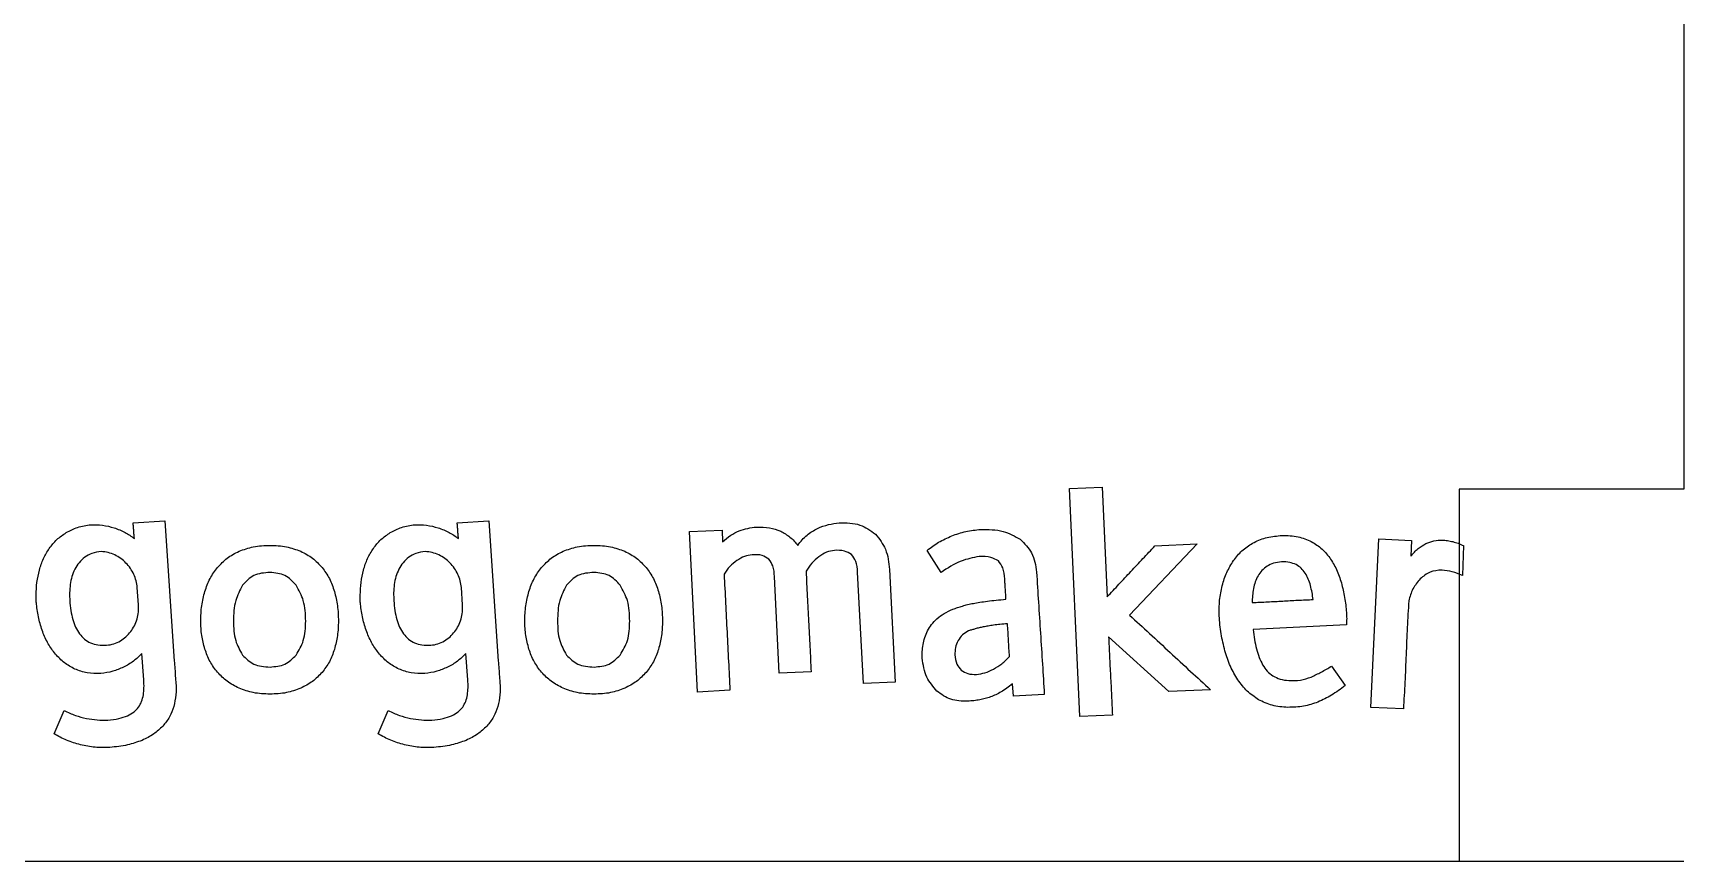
# Model space of a CAD drawing. Header units: millimetres. Extents: x 0 to 106, y 0 to 113.
# Drawn here: x 83.6 to 106, y 0 to 11.24 of the extents above; entities that cross this region are included whole.
import ezdxf

# ---------------------------------------------------------------- set-up
doc = ezdxf.new("R2010")
doc.units = ezdxf.units.MM
doc.layers.get('0').update_dxf_attribs({"linetype": 'CONTINUOUS'})

msp = doc.modelspace()

# ---------------------------------------------------------------- linework, layer by layer
for p, q in [((106, 19.95), (106, 5.05)), ((97.666, 5.058), (98.106, 5.074)), ((97.806, 1.962), (97.666, 5.058)), ((98.106, 5.074), (98.174, 3.586)), ((106, 5.05), (102.95, 5.05)), ((102.95, 5.05), (102.95, 0)), ((84.962, 4.59), (85.39, 4.618)), ((85.39, 4.618), (85.518, 2.714)), ((89.358, 4.59), (89.786, 4.618)), ((89.786, 4.618), (89.914, 2.714)), ((92.51, 4.474), (92.95, 4.494)), ((92.95, 4.494), (92.958, 4.334)), ((92.618, 2.294), (92.51, 4.474)), ((99.398, 4.306), (98.478, 3.338)), ((98.822, 4.278), (99.398, 4.306)), ((101.754, 2.086), (101.862, 4.374)), ((101.862, 4.374), (102.302, 4.354)), ((102.302, 4.354), (102.294, 4.138)), ((103.01, 4.282), (102.994, 3.878)), ((95.922, 3.918), (95.734, 4.218)), ((93.726, 2.55), (93.662, 3.862)), ((94.87, 2.41), (94.79, 3.922)), ((95.222, 3.958), (95.298, 2.43)), ((85.034, 3.478), (85.018, 3.714)), ((89.43, 3.478), (89.414, 3.714)), ((101.422, 3.206), (100.154, 3.142)), ((99.01, 2.302), (98.194, 3.046)), ((85.106, 2.458), (85.078, 2.818)), ((89.502, 2.458), (89.474, 2.818)), ((94.158, 2.57), (93.726, 2.55)), ((101.218, 2.646), (101.402, 2.382)), ((93.058, 2.318), (92.618, 2.294)), ((95.298, 2.43), (94.87, 2.41)), ((96.902, 2.238), (96.89, 2.406)), ((97.322, 2.262), (96.902, 2.238)), ((99.578, 2.326), (99.01, 2.302)), ((83.89, 1.726), (84.026, 2.042)), ((88.286, 1.726), (88.422, 2.042)), ((102.194, 2.066), (101.754, 2.086)), ((98.246, 1.982), (97.806, 1.962)), ((0, 0), (106, 0))]:
    msp.add_line(p, q)
for points, knots in [([(84.054, 4.46), (84.104, 4.486), (84.209, 4.54), (84.325, 4.557), (84.386, 4.566)], [0, 0, 0, 0, 0.01680457, 0.03507291, 0.03507291, 0.03507291, 0.03507291]), ([(84.386, 4.566), (84.439, 4.566), (84.547, 4.567), (84.651, 4.538), (84.704, 4.524)], [0, 0, 0, 0, 0.0159632, 0.03220596, 0.03220596, 0.03220596, 0.03220596]), ([(84.704, 4.524), (84.754, 4.506), (84.853, 4.47), (84.937, 4.408), (84.978, 4.378)], [0, 0, 0, 0, 0.01598077, 0.03119343, 0.03119343, 0.03119343, 0.03119343]), ([(84.97, 4.484), (84.969, 4.502), (84.966, 4.537), (84.963, 4.573), (84.962, 4.59)], [0, 0, 0, 0, 0.00536493, 0.01063015, 0.01063015, 0.01063015, 0.01063015]), ([(84.978, 4.378), (84.977, 4.395), (84.974, 4.431), (84.971, 4.466), (84.97, 4.484)], [0, 0, 0, 0, 0.00526522, 0.01063015, 0.01063015, 0.01063015, 0.01063015]), ([(88.45, 4.46), (88.5, 4.486), (88.605, 4.54), (88.721, 4.557), (88.782, 4.566)], [0, 0, 0, 0, 0.01680457, 0.03507291, 0.03507291, 0.03507291, 0.03507291]), ([(88.782, 4.566), (88.835, 4.566), (88.943, 4.567), (89.047, 4.538), (89.1, 4.524)], [0, 0, 0, 0, 0.01596297, 0.03220572, 0.03220572, 0.03220572, 0.03220572]), ([(89.1, 4.524), (89.15, 4.506), (89.249, 4.47), (89.333, 4.408), (89.374, 4.378)], [0, 0, 0, 0, 0.01598077, 0.03119343, 0.03119343, 0.03119343, 0.03119343]), ([(89.366, 4.484), (89.365, 4.502), (89.362, 4.537), (89.359, 4.573), (89.358, 4.59)], [0, 0, 0, 0, 0.00536494, 0.01063016, 0.01063016, 0.01063016, 0.01063016]), ([(89.374, 4.378), (89.373, 4.395), (89.37, 4.431), (89.367, 4.466), (89.366, 4.484)], [0, 0, 0, 0, 0.0052652, 0.01063014, 0.01063014, 0.01063014, 0.01063014]), ([(92.958, 4.334), (92.993, 4.366), (93.061, 4.426), (93.143, 4.464), (93.182, 4.482)], [0, 0, 0, 0, 0.0141495, 0.02698576, 0.02698576, 0.02698576, 0.02698576]), ([(93.182, 4.482), (93.221, 4.495), (93.297, 4.521), (93.378, 4.53), (93.418, 4.534)], [0, 0, 0, 0, 0.01221221, 0.02423321, 0.02423321, 0.02423321, 0.02423321]), ([(93.418, 4.534), (93.478, 4.534), (93.591, 4.535), (93.697, 4.496), (93.746, 4.478)], [0, 0, 0, 0, 0.01782816, 0.03351752, 0.03351752, 0.03351752, 0.03351752]), ([(93.978, 4.286), (94.017, 4.336), (94.091, 4.431), (94.196, 4.489), (94.246, 4.516)], [0, 0, 0, 0, 0.01873109, 0.03565412, 0.03565412, 0.03565412, 0.03565412]), ([(94.246, 4.516), (94.295, 4.536), (94.389, 4.573), (94.49, 4.584), (94.538, 4.59)], [0, 0, 0, 0, 0.01576511, 0.03024091, 0.03024091, 0.03024091, 0.03024091]), ([(94.538, 4.59), (94.636, 4.591), (94.818, 4.593), (94.964, 4.487), (95.032, 4.438)], [0, 0, 0, 0, 0.02848805, 0.0529188, 0.0529188, 0.0529188, 0.0529188]), ([(96.066, 4.414), (96.129, 4.437), (96.256, 4.482), (96.391, 4.495), (96.458, 4.502)], [0, 0, 0, 0, 0.02011575, 0.04031078, 0.04031078, 0.04031078, 0.04031078]), ([(96.458, 4.502), (96.563, 4.502), (96.754, 4.502), (96.921, 4.41), (96.996, 4.368)], [0, 0, 0, 0, 0.03077302, 0.05625524, 0.05625524, 0.05625524, 0.05625524]), ([(83.824, 4.244), (83.856, 4.286), (83.922, 4.37), (84.01, 4.43), (84.054, 4.46)], [0, 0, 0, 0, 0.0157058, 0.0317262, 0.0317262, 0.0317262, 0.0317262]), ([(86.398, 4.206), (86.462, 4.229), (86.597, 4.279), (86.742, 4.284), (86.818, 4.286)], [0, 0, 0, 0, 0.02021112, 0.04299901, 0.04299901, 0.04299901, 0.04299901]), ([(86.818, 4.286), (86.893, 4.283), (87.036, 4.279), (87.171, 4.229), (87.234, 4.206)], [0, 0, 0, 0, 0.02248913, 0.04260476, 0.04260476, 0.04260476, 0.04260476]), ([(88.22, 4.244), (88.252, 4.286), (88.318, 4.37), (88.406, 4.43), (88.45, 4.46)], [0, 0, 0, 0, 0.01570572, 0.03172622, 0.03172622, 0.03172622, 0.03172622]), ([(90.794, 4.206), (90.858, 4.229), (90.993, 4.279), (91.138, 4.284), (91.214, 4.286)], [0, 0, 0, 0, 0.02021112, 0.04299913, 0.04299913, 0.04299913, 0.04299913]), ([(91.214, 4.286), (91.289, 4.283), (91.433, 4.279), (91.567, 4.229), (91.63, 4.206)], [0, 0, 0, 0, 0.02248901, 0.04260476, 0.04260476, 0.04260476, 0.04260476]), ([(93.746, 4.478), (93.79, 4.454), (93.879, 4.404), (93.945, 4.326), (93.978, 4.286)], [0, 0, 0, 0, 0.0149251, 0.03034593, 0.03034593, 0.03034593, 0.03034593]), ([(95.032, 4.438), (95.084, 4.372), (95.194, 4.231), (95.212, 4.053), (95.222, 3.958)], [0, 0, 0, 0, 0.02460203, 0.05255845, 0.05255845, 0.05255845, 0.05255845]), ([(95.734, 4.218), (95.784, 4.256), (95.887, 4.335), (96.006, 4.387), (96.066, 4.414)], [0, 0, 0, 0, 0.01894894, 0.03867147, 0.03867147, 0.03867147, 0.03867147]), ([(96.996, 4.368), (97.054, 4.31), (97.177, 4.187), (97.204, 4.014), (97.218, 3.922)], [0, 0, 0, 0, 0.02393666, 0.05099451, 0.05099451, 0.05099451, 0.05099451]), ([(98.498, 3.932), (98.552, 3.99), (98.661, 4.105), (98.768, 4.22), (98.822, 4.278)], [0, 0, 0, 0, 0.02380586, 0.04740184, 0.04740184, 0.04740184, 0.04740184]), ([(99.888, 4.078), (99.924, 4.125), (99.997, 4.219), (100.098, 4.284), (100.148, 4.316)], [0, 0, 0, 0, 0.01768567, 0.03547788, 0.03547788, 0.03547788, 0.03547788]), ([(100.148, 4.316), (100.205, 4.343), (100.323, 4.399), (100.454, 4.411), (100.522, 4.418)], [0, 0, 0, 0, 0.01863511, 0.03902978, 0.03902978, 0.03902978, 0.03902978]), ([(100.522, 4.418), (100.596, 4.419), (100.734, 4.421), (100.864, 4.371), (100.924, 4.348)], [0, 0, 0, 0, 0.02188011, 0.04114016, 0.04114016, 0.04114016, 0.04114016]), ([(100.924, 4.348), (100.977, 4.318), (101.081, 4.259), (101.157, 4.165), (101.194, 4.118)], [0, 0, 0, 0, 0.01798674, 0.03575541, 0.03575541, 0.03575541, 0.03575541]), ([(102.294, 4.138), (102.326, 4.175), (102.385, 4.244), (102.464, 4.289), (102.5, 4.31)], [0, 0, 0, 0, 0.01460399, 0.02701731, 0.02701731, 0.02701731, 0.02701731]), ([(102.5, 4.31), (102.536, 4.324), (102.607, 4.352), (102.684, 4.356), (102.722, 4.358)], [0, 0, 0, 0, 0.0114316, 0.02284501, 0.02284501, 0.02284501, 0.02284501]), ([(102.722, 4.358), (102.745, 4.356), (102.792, 4.352), (102.838, 4.341), (102.862, 4.336)], [0, 0, 0, 0, 0.00694048, 0.01418713, 0.01418713, 0.01418713, 0.01418713]), ([(102.862, 4.336), (102.887, 4.329), (102.937, 4.315), (102.985, 4.293), (103.01, 4.282)], [0, 0, 0, 0, 0.00763879, 0.01577359, 0.01577359, 0.01577359, 0.01577359]), ([(83.69, 3.95), (83.706, 4.003), (83.738, 4.107), (83.796, 4.199), (83.824, 4.244)], [0, 0, 0, 0, 0.01651077, 0.03243068, 0.03243068, 0.03243068, 0.03243068]), ([(84.304, 4.124), (84.277, 4.101), (84.223, 4.054), (84.188, 3.993), (84.17, 3.962)], [0, 0, 0, 0, 0.01060873, 0.02116262, 0.02116262, 0.02116262, 0.02116262]), ([(84.526, 4.202), (84.484, 4.196), (84.404, 4.186), (84.336, 4.144), (84.304, 4.124)], [0, 0, 0, 0, 0.01261059, 0.02377238, 0.02377238, 0.02377238, 0.02377238]), ([(84.712, 4.156), (84.683, 4.168), (84.623, 4.194), (84.559, 4.199), (84.526, 4.202)], [0, 0, 0, 0, 0.00952181, 0.01926578, 0.01926578, 0.01926578, 0.01926578]), ([(84.864, 4.046), (84.841, 4.068), (84.795, 4.111), (84.74, 4.141), (84.712, 4.156)], [0, 0, 0, 0, 0.00939321, 0.01883424, 0.01883424, 0.01883424, 0.01883424]), ([(84.97, 3.892), (84.956, 3.92), (84.927, 3.976), (84.885, 4.023), (84.864, 4.046)], [0, 0, 0, 0, 0.00938324, 0.01876217, 0.01876217, 0.01876217, 0.01876217]), ([(86.106, 3.986), (86.148, 4.03), (86.232, 4.121), (86.342, 4.177), (86.398, 4.206)], [0, 0, 0, 0, 0.01810701, 0.0368008, 0.0368008, 0.0368008, 0.0368008]), ([(87.234, 4.206), (87.29, 4.177), (87.399, 4.121), (87.483, 4.03), (87.524, 3.986)], [0, 0, 0, 0, 0.01865089, 0.03664953, 0.03664953, 0.03664953, 0.03664953]), ([(88.086, 3.95), (88.102, 4.003), (88.134, 4.107), (88.192, 4.199), (88.22, 4.244)], [0, 0, 0, 0, 0.01651073, 0.03243076, 0.03243076, 0.03243076, 0.03243076]), ([(88.7, 4.124), (88.673, 4.101), (88.619, 4.054), (88.584, 3.993), (88.566, 3.962)], [0, 0, 0, 0, 0.01060865, 0.02116253, 0.02116253, 0.02116253, 0.02116253]), ([(88.922, 4.202), (88.88, 4.196), (88.8, 4.186), (88.732, 4.144), (88.7, 4.124)], [0, 0, 0, 0, 0.01261059, 0.02377238, 0.02377238, 0.02377238, 0.02377238]), ([(89.108, 4.156), (89.079, 4.168), (89.019, 4.194), (88.955, 4.199), (88.922, 4.202)], [0, 0, 0, 0, 0.00952181, 0.01926578, 0.01926578, 0.01926578, 0.01926578]), ([(89.26, 4.046), (89.237, 4.068), (89.191, 4.111), (89.136, 4.141), (89.108, 4.156)], [0, 0, 0, 0, 0.00939312, 0.01883415, 0.01883415, 0.01883415, 0.01883415]), ([(89.366, 3.892), (89.352, 3.92), (89.323, 3.976), (89.281, 4.023), (89.26, 4.046)], [0, 0, 0, 0, 0.0093833, 0.01876223, 0.01876223, 0.01876223, 0.01876223]), ([(90.502, 3.986), (90.544, 4.03), (90.628, 4.121), (90.738, 4.177), (90.794, 4.206)], [0, 0, 0, 0, 0.01810701, 0.0368008, 0.0368008, 0.0368008, 0.0368008]), ([(91.63, 4.206), (91.686, 4.177), (91.795, 4.121), (91.879, 4.03), (91.92, 3.986)], [0, 0, 0, 0, 0.01865068, 0.03664933, 0.03664933, 0.03664933, 0.03664933]), ([(93.152, 4.08), (93.118, 4.054), (93.049, 4.003), (93.002, 3.931), (92.978, 3.894)], [0, 0, 0, 0, 0.0126311, 0.02564132, 0.02564132, 0.02564132, 0.02564132]), ([(93.358, 4.158), (93.323, 4.152), (93.25, 4.14), (93.186, 4.101), (93.152, 4.08)], [0, 0, 0, 0, 0.01041845, 0.02220436, 0.02220436, 0.02220436, 0.02220436]), ([(93.586, 4.1), (93.556, 4.119), (93.487, 4.162), (93.405, 4.16), (93.358, 4.158)], [0, 0, 0, 0, 0.01026507, 0.02400526, 0.02400526, 0.02400526, 0.02400526]), ([(93.662, 3.862), (93.659, 3.912), (93.654, 3.999), (93.606, 4.07), (93.586, 4.1)], [0, 0, 0, 0, 0.01473067, 0.02539148, 0.02539148, 0.02539148, 0.02539148]), ([(94.264, 4.132), (94.23, 4.104), (94.162, 4.047), (94.114, 3.972), (94.09, 3.934)], [0, 0, 0, 0, 0.0130937, 0.02650882, 0.02650882, 0.02650882, 0.02650882]), ([(94.474, 4.218), (94.438, 4.212), (94.362, 4.198), (94.298, 4.155), (94.264, 4.132)], [0, 0, 0, 0, 0.01075652, 0.02291815, 0.02291815, 0.02291815, 0.02291815]), ([(94.706, 4.16), (94.675, 4.179), (94.604, 4.221), (94.521, 4.219), (94.474, 4.218)], [0, 0, 0, 0, 0.01071079, 0.02435137, 0.02435137, 0.02435137, 0.02435137]), ([(94.79, 3.922), (94.787, 3.973), (94.781, 4.061), (94.729, 4.13), (94.706, 4.16)], [0, 0, 0, 0, 0.01476318, 0.0257347, 0.0257347, 0.0257347, 0.0257347]), ([(96.438, 4.134), (96.354, 4.118), (96.168, 4.082), (96.009, 3.976), (95.922, 3.918)], [0, 0, 0, 0, 0.02527221, 0.05644231, 0.05644231, 0.05644231, 0.05644231]), ([(96.7, 4.074), (96.667, 4.092), (96.586, 4.136), (96.493, 4.135), (96.438, 4.134)], [0, 0, 0, 0, 0.01127628, 0.02727913, 0.02727913, 0.02727913, 0.02727913]), ([(96.786, 3.83), (96.782, 3.882), (96.775, 3.972), (96.722, 4.044), (96.7, 4.074)], [0, 0, 0, 0, 0.01534836, 0.02633532, 0.02633532, 0.02633532, 0.02633532]), ([(99.736, 3.738), (99.754, 3.8), (99.79, 3.919), (99.856, 4.026), (99.888, 4.078)], [0, 0, 0, 0, 0.01916507, 0.03738645, 0.03738645, 0.03738645, 0.03738645]), ([(100.542, 4.062), (100.505, 4.058), (100.435, 4.051), (100.373, 4.018), (100.344, 4.002)], [0, 0, 0, 0, 0.01111347, 0.02086715, 0.02086715, 0.02086715, 0.02086715]), ([(100.738, 4.024), (100.709, 4.036), (100.647, 4.062), (100.579, 4.062), (100.542, 4.062)], [0, 0, 0, 0, 0.00921904, 0.02014507, 0.02014507, 0.02014507, 0.02014507]), ([(101.194, 4.118), (101.227, 4.066), (101.294, 3.959), (101.332, 3.838), (101.352, 3.776)], [0, 0, 0, 0, 0.0183882, 0.037812, 0.037812, 0.037812, 0.037812]), ([(83.646, 3.61), (83.648, 3.668), (83.651, 3.783), (83.677, 3.895), (83.69, 3.95)], [0, 0, 0, 0, 0.01733495, 0.03435787, 0.03435787, 0.03435787, 0.03435787]), ([(84.17, 3.962), (84.155, 3.929), (84.126, 3.862), (84.114, 3.79), (84.108, 3.754)], [0, 0, 0, 0, 0.01075181, 0.02178371, 0.02178371, 0.02178371, 0.02178371]), ([(85.018, 3.714), (85.014, 3.745), (85.006, 3.806), (84.982, 3.863), (84.97, 3.892)], [0, 0, 0, 0, 0.00919034, 0.01850709, 0.01850709, 0.01850709, 0.01850709]), ([(85.934, 3.66), (85.955, 3.72), (85.996, 3.837), (86.07, 3.937), (86.106, 3.986)], [0, 0, 0, 0, 0.01883908, 0.03704718, 0.03704718, 0.03704718, 0.03704718]), ([(86.818, 3.918), (86.741, 3.912), (86.593, 3.902), (86.492, 3.795), (86.444, 3.744)], [0, 0, 0, 0, 0.02237689, 0.04260076, 0.04260076, 0.04260076, 0.04260076]), ([(87.174, 3.744), (87.127, 3.795), (87.03, 3.898), (86.889, 3.911), (86.818, 3.918)], [0, 0, 0, 0, 0.02010953, 0.04087041, 0.04087041, 0.04087041, 0.04087041]), ([(87.524, 3.986), (87.56, 3.937), (87.632, 3.837), (87.672, 3.72), (87.692, 3.66)], [0, 0, 0, 0, 0.01809784, 0.03686253, 0.03686253, 0.03686253, 0.03686253]), ([(88.042, 3.61), (88.044, 3.668), (88.047, 3.783), (88.073, 3.895), (88.086, 3.95)], [0, 0, 0, 0, 0.01733493, 0.0343579, 0.0343579, 0.0343579, 0.0343579]), ([(88.566, 3.962), (88.551, 3.929), (88.522, 3.862), (88.51, 3.79), (88.504, 3.754)], [0, 0, 0, 0, 0.0107519, 0.02178378, 0.02178378, 0.02178378, 0.02178378]), ([(89.414, 3.714), (89.41, 3.745), (89.402, 3.806), (89.378, 3.863), (89.366, 3.892)], [0, 0, 0, 0, 0.00919034, 0.01850713, 0.01850713, 0.01850713, 0.01850713]), ([(90.33, 3.66), (90.351, 3.72), (90.392, 3.837), (90.466, 3.937), (90.502, 3.986)], [0, 0, 0, 0, 0.01883917, 0.03704713, 0.03704713, 0.03704713, 0.03704713]), ([(91.214, 3.918), (91.137, 3.912), (90.989, 3.902), (90.888, 3.795), (90.84, 3.744)], [0, 0, 0, 0, 0.02237689, 0.04260076, 0.04260076, 0.04260076, 0.04260076]), ([(91.57, 3.744), (91.523, 3.795), (91.426, 3.898), (91.285, 3.911), (91.214, 3.918)], [0, 0, 0, 0, 0.02010953, 0.04087029, 0.04087029, 0.04087029, 0.04087029]), ([(91.92, 3.986), (91.956, 3.937), (92.028, 3.837), (92.068, 3.72), (92.088, 3.66)], [0, 0, 0, 0, 0.01809791, 0.0368626, 0.0368626, 0.0368626, 0.0368626]), ([(92.978, 3.894), (92.985, 3.764), (92.998, 3.501), (93.011, 3.238), (93.018, 3.106)], [0, 0, 0, 0, 0.03915113, 0.07890148, 0.07890148, 0.07890148, 0.07890148]), ([(94.09, 3.934), (94.095, 3.82), (94.106, 3.593), (94.118, 3.366), (94.124, 3.252)], [0, 0, 0, 0, 0.03408996, 0.06828478, 0.06828478, 0.06828478, 0.06828478]), ([(96.794, 3.692), (96.793, 3.715), (96.79, 3.761), (96.787, 3.807), (96.786, 3.83)], [0, 0, 0, 0, 0.00696148, 0.01382316, 0.01382316, 0.01382316, 0.01382316]), ([(97.218, 3.922), (97.226, 3.785), (97.243, 3.509), (97.261, 3.232), (97.27, 3.092)], [0, 0, 0, 0, 0.04102626, 0.08316285, 0.08316285, 0.08316285, 0.08316285]), ([(98.174, 3.586), (98.228, 3.644), (98.335, 3.759), (98.444, 3.874), (98.498, 3.932)], [0, 0, 0, 0, 0.02359614, 0.04740168, 0.04740168, 0.04740168, 0.04740168]), ([(100.222, 3.872), (100.208, 3.845), (100.18, 3.79), (100.167, 3.729), (100.16, 3.698)], [0, 0, 0, 0, 0.00906232, 0.01853464, 0.01853464, 0.01853464, 0.01853464]), ([(100.344, 4.002), (100.32, 3.984), (100.271, 3.948), (100.238, 3.897), (100.222, 3.872)], [0, 0, 0, 0, 0.00908425, 0.01795469, 0.01795469, 0.01795469, 0.01795469]), ([(100.862, 3.908), (100.845, 3.931), (100.811, 3.978), (100.762, 4.009), (100.738, 4.024)], [0, 0, 0, 0, 0.00859133, 0.01711234, 0.01711234, 0.01711234, 0.01711234]), ([(100.934, 3.74), (100.925, 3.77), (100.908, 3.829), (100.877, 3.882), (100.862, 3.908)], [0, 0, 0, 0, 0.00939204, 0.01833908, 0.01833908, 0.01833908, 0.01833908]), ([(102.422, 3.83), (102.385, 3.787), (102.312, 3.699), (102.281, 3.589), (102.266, 3.534)], [0, 0, 0, 0, 0.01682176, 0.03380679, 0.03380679, 0.03380679, 0.03380679]), ([(102.718, 3.95), (102.662, 3.946), (102.55, 3.938), (102.464, 3.866), (102.422, 3.83)], [0, 0, 0, 0, 0.01644026, 0.03269436, 0.03269436, 0.03269436, 0.03269436]), ([(102.994, 3.878), (102.949, 3.897), (102.86, 3.934), (102.765, 3.945), (102.718, 3.95)], [0, 0, 0, 0, 0.0145839, 0.02865697, 0.02865697, 0.02865697, 0.02865697]), ([(83.646, 3.548), (83.646, 3.559), (83.646, 3.58), (83.646, 3.6), (83.646, 3.61)], [0, 0, 0, 0, 0.003250003, 0.006199986, 0.006199986, 0.006199986, 0.006199986]), ([(84.108, 3.754), (84.104, 3.717), (84.097, 3.644), (84.1, 3.57), (84.102, 3.534)], [0, 0, 0, 0, 0.0111325, 0.02203536, 0.02203536, 0.02203536, 0.02203536]), ([(85.878, 3.258), (85.88, 3.328), (85.884, 3.464), (85.918, 3.596), (85.934, 3.66)], [0, 0, 0, 0, 0.02089697, 0.04069752, 0.04069752, 0.04069752, 0.04069752]), ([(86.444, 3.744), (86.409, 3.676), (86.33, 3.524), (86.325, 3.353), (86.322, 3.258)], [0, 0, 0, 0, 0.0227694, 0.05068652, 0.05068652, 0.05068652, 0.05068652]), ([(87.302, 3.258), (87.299, 3.353), (87.294, 3.525), (87.211, 3.676), (87.174, 3.744)], [0, 0, 0, 0, 0.02793392, 0.05088781, 0.05088781, 0.05088781, 0.05088781]), ([(87.692, 3.66), (87.708, 3.596), (87.74, 3.464), (87.744, 3.328), (87.746, 3.258)], [0, 0, 0, 0, 0.0197693, 0.04066296, 0.04066296, 0.04066296, 0.04066296]), ([(88.042, 3.548), (88.042, 3.559), (88.042, 3.58), (88.042, 3.6), (88.042, 3.61)], [0, 0, 0, 0, 0.003250003, 0.006199986, 0.006199986, 0.006199986, 0.006199986]), ([(88.504, 3.754), (88.5, 3.717), (88.493, 3.644), (88.496, 3.57), (88.498, 3.534)], [0, 0, 0, 0, 0.01113249, 0.02203534, 0.02203534, 0.02203534, 0.02203534]), ([(90.274, 3.258), (90.276, 3.328), (90.28, 3.464), (90.314, 3.596), (90.33, 3.66)], [0, 0, 0, 0, 0.02089697, 0.04069752, 0.04069752, 0.04069752, 0.04069752]), ([(90.84, 3.744), (90.805, 3.676), (90.726, 3.524), (90.721, 3.353), (90.718, 3.258)], [0, 0, 0, 0, 0.0227694, 0.05068654, 0.05068654, 0.05068654, 0.05068654]), ([(91.698, 3.258), (91.695, 3.353), (91.69, 3.525), (91.607, 3.676), (91.57, 3.744)], [0, 0, 0, 0, 0.02793389, 0.05088788, 0.05088788, 0.05088788, 0.05088788]), ([(92.088, 3.66), (92.104, 3.596), (92.136, 3.464), (92.14, 3.328), (92.142, 3.258)], [0, 0, 0, 0, 0.0197693, 0.04066296, 0.04066296, 0.04066296, 0.04066296]), ([(96.802, 3.554), (96.801, 3.577), (96.798, 3.623), (96.795, 3.669), (96.794, 3.692)], [0, 0, 0, 0, 0.00686168, 0.01382319, 0.01382319, 0.01382319, 0.01382319]), ([(99.694, 3.33), (99.694, 3.4), (99.693, 3.538), (99.722, 3.672), (99.736, 3.738)], [0, 0, 0, 0, 0.02101008, 0.0411258, 0.0411258, 0.0411258, 0.0411258]), ([(100.16, 3.698), (100.155, 3.666), (100.144, 3.604), (100.143, 3.541), (100.142, 3.51)], [0, 0, 0, 0, 0.00959544, 0.01890632, 0.01890632, 0.01890632, 0.01890632]), ([(100.97, 3.55), (100.965, 3.582), (100.956, 3.646), (100.941, 3.709), (100.934, 3.74)], [0, 0, 0, 0, 0.00966711, 0.01934762, 0.01934762, 0.01934762, 0.01934762]), ([(101.352, 3.776), (101.368, 3.71), (101.402, 3.578), (101.415, 3.442), (101.422, 3.374)], [0, 0, 0, 0, 0.02024509, 0.04085347, 0.04085347, 0.04085347, 0.04085347]), ([(83.65, 3.486), (83.649, 3.496), (83.646, 3.516), (83.646, 3.537), (83.646, 3.548)], [0, 0, 0, 0, 0.002965233, 0.00621677, 0.00621677, 0.00621677, 0.00621677]), ([(83.734, 3.112), (83.714, 3.172), (83.674, 3.294), (83.658, 3.421), (83.65, 3.486)], [0, 0, 0, 0, 0.01881204, 0.03840877, 0.03840877, 0.03840877, 0.03840877]), ([(84.102, 3.534), (84.105, 3.489), (84.112, 3.404), (84.132, 3.32), (84.142, 3.28)], [0, 0, 0, 0, 0.01342322, 0.02575052, 0.02575052, 0.02575052, 0.02575052]), ([(85.014, 3.286), (85.022, 3.318), (85.037, 3.381), (85.035, 3.446), (85.034, 3.478)], [0, 0, 0, 0, 0.00978619, 0.01938673, 0.01938673, 0.01938673, 0.01938673]), ([(88.046, 3.486), (88.045, 3.496), (88.042, 3.516), (88.042, 3.537), (88.042, 3.548)], [0, 0, 0, 0, 0.002965221, 0.006216766, 0.006216766, 0.006216766, 0.006216766]), ([(88.13, 3.112), (88.11, 3.172), (88.07, 3.294), (88.054, 3.421), (88.046, 3.486)], [0, 0, 0, 0, 0.01881204, 0.03840876, 0.03840876, 0.03840876, 0.03840876]), ([(88.498, 3.534), (88.501, 3.489), (88.508, 3.404), (88.528, 3.32), (88.538, 3.28)], [0, 0, 0, 0, 0.01342322, 0.02575052, 0.02575052, 0.02575052, 0.02575052]), ([(89.41, 3.286), (89.418, 3.318), (89.433, 3.381), (89.431, 3.446), (89.43, 3.478)], [0, 0, 0, 0, 0.00978619, 0.01938672, 0.01938672, 0.01938672, 0.01938672]), ([(95.866, 3.29), (95.897, 3.315), (95.963, 3.367), (96.041, 3.4), (96.082, 3.418)], [0, 0, 0, 0, 0.01188102, 0.02520925, 0.02520925, 0.02520925, 0.02520925]), ([(96.082, 3.418), (96.103, 3.426), (96.146, 3.442), (96.19, 3.455), (96.212, 3.462)], [0, 0, 0, 0, 0.00684775, 0.01372623, 0.01372623, 0.01372623, 0.01372623]), ([(96.212, 3.462), (96.235, 3.469), (96.284, 3.483), (96.334, 3.493), (96.36, 3.498)], [0, 0, 0, 0, 0.00725325, 0.01523622, 0.01523622, 0.01523622, 0.01523622]), ([(96.36, 3.498), (96.389, 3.503), (96.453, 3.515), (96.516, 3.523), (96.55, 3.528)], [0, 0, 0, 0, 0.0089848, 0.01923781, 0.01923781, 0.01923781, 0.01923781]), ([(96.55, 3.528), (96.589, 3.533), (96.673, 3.543), (96.757, 3.55), (96.802, 3.554)], [0, 0, 0, 0, 0.01177778, 0.0253355, 0.0253355, 0.0253355, 0.0253355]), ([(100.142, 3.51), (100.212, 3.513), (100.35, 3.518), (100.488, 3.526), (100.556, 3.53)], [0, 0, 0, 0, 0.0209694, 0.04144884, 0.04144884, 0.04144884, 0.04144884]), ([(100.556, 3.53), (100.624, 3.534), (100.762, 3.542), (100.9, 3.547), (100.97, 3.55)], [0, 0, 0, 0, 0.02047968, 0.04144908, 0.04144908, 0.04144908, 0.04144908]), ([(101.422, 3.374), (101.423, 3.347), (101.425, 3.291), (101.423, 3.235), (101.422, 3.206)], [0, 0, 0, 0, 0.00820244, 0.01680477, 0.01680477, 0.01680477, 0.01680477]), ([(102.266, 3.534), (102.259, 3.414), (102.246, 3.169), (102.235, 2.924), (102.23, 2.8)], [0, 0, 0, 0, 0.0361999, 0.07348868, 0.07348868, 0.07348868, 0.07348868]), ([(84.142, 3.28), (84.153, 3.244), (84.175, 3.174), (84.215, 3.113), (84.234, 3.084)], [0, 0, 0, 0, 0.01129469, 0.02173929, 0.02173929, 0.02173929, 0.02173929]), ([(84.928, 3.114), (84.946, 3.14), (84.983, 3.194), (85.004, 3.255), (85.014, 3.286)], [0, 0, 0, 0, 0.00954525, 0.0193132, 0.0193132, 0.0193132, 0.0193132]), ([(85.934, 2.878), (85.918, 2.939), (85.885, 3.064), (85.88, 3.193), (85.878, 3.258)], [0, 0, 0, 0, 0.01897076, 0.03852094, 0.03852094, 0.03852094, 0.03852094]), ([(86.322, 3.258), (86.325, 3.167), (86.329, 3.003), (86.409, 2.86), (86.444, 2.796)], [0, 0, 0, 0, 0.02672462, 0.04840054, 0.04840054, 0.04840054, 0.04840054]), ([(87.174, 2.796), (87.211, 2.86), (87.294, 3.002), (87.299, 3.167), (87.302, 3.258)], [0, 0, 0, 0, 0.02186965, 0.0486118, 0.0486118, 0.0486118, 0.0486118]), ([(87.746, 3.258), (87.744, 3.192), (87.74, 3.062), (87.708, 2.936), (87.692, 2.874)], [0, 0, 0, 0, 0.01984595, 0.03888177, 0.03888177, 0.03888177, 0.03888177]), ([(88.538, 3.28), (88.549, 3.244), (88.571, 3.174), (88.611, 3.113), (88.63, 3.084)], [0, 0, 0, 0, 0.01129469, 0.02173935, 0.02173935, 0.02173935, 0.02173935]), ([(89.324, 3.114), (89.342, 3.14), (89.379, 3.194), (89.4, 3.255), (89.41, 3.286)], [0, 0, 0, 0, 0.00954525, 0.0193132, 0.0193132, 0.0193132, 0.0193132]), ([(90.33, 2.878), (90.314, 2.939), (90.281, 3.064), (90.276, 3.193), (90.274, 3.258)], [0, 0, 0, 0, 0.01897076, 0.03852094, 0.03852094, 0.03852094, 0.03852094]), ([(90.718, 3.258), (90.721, 3.167), (90.725, 3.003), (90.805, 2.86), (90.84, 2.796)], [0, 0, 0, 0, 0.02672463, 0.04840055, 0.04840055, 0.04840055, 0.04840055]), ([(91.57, 2.796), (91.607, 2.86), (91.69, 3.002), (91.695, 3.167), (91.698, 3.258)], [0, 0, 0, 0, 0.02186965, 0.0486118, 0.0486118, 0.0486118, 0.0486118]), ([(92.142, 3.258), (92.14, 3.192), (92.136, 3.062), (92.104, 2.936), (92.088, 2.874)], [0, 0, 0, 0, 0.01984594, 0.03888178, 0.03888178, 0.03888178, 0.03888178]), ([(94.124, 3.252), (94.13, 3.138), (94.142, 2.911), (94.153, 2.684), (94.158, 2.57)], [0, 0, 0, 0, 0.03419483, 0.06828476, 0.06828476, 0.06828476, 0.06828476]), ([(95.738, 3.124), (95.755, 3.154), (95.789, 3.215), (95.84, 3.265), (95.866, 3.29)], [0, 0, 0, 0, 0.01019715, 0.02105823, 0.02105823, 0.02105823, 0.02105823]), ([(96.386, 3.152), (96.37, 3.147), (96.34, 3.139), (96.309, 3.13), (96.294, 3.126)], [0, 0, 0, 0, 0.004890214, 0.009560514, 0.009560514, 0.009560514, 0.009560514]), ([(96.494, 3.178), (96.475, 3.174), (96.439, 3.167), (96.403, 3.157), (96.386, 3.152)], [0, 0, 0, 0, 0.00583556, 0.011111, 0.011111, 0.011111, 0.011111]), ([(96.634, 3.202), (96.609, 3.198), (96.562, 3.191), (96.516, 3.182), (96.494, 3.178)], [0, 0, 0, 0, 0.00759533, 0.01420517, 0.01420517, 0.01420517, 0.01420517]), ([(96.822, 3.222), (96.788, 3.219), (96.725, 3.214), (96.663, 3.206), (96.634, 3.202)], [0, 0, 0, 0, 0.01013991, 0.0189093, 0.0189093, 0.0189093, 0.0189093]), ([(96.836, 2.998), (96.834, 3.035), (96.83, 3.11), (96.825, 3.185), (96.822, 3.222)], [0, 0, 0, 0, 0.01121882, 0.02244392, 0.02244392, 0.02244392, 0.02244392]), ([(98.478, 3.338), (98.569, 3.255), (98.753, 3.087), (98.935, 2.918), (99.028, 2.832)], [0, 0, 0, 0, 0.03680544, 0.07473557, 0.07473557, 0.07473557, 0.07473557]), ([(99.772, 2.854), (99.753, 2.931), (99.715, 3.087), (99.701, 3.248), (99.694, 3.33)], [0, 0, 0, 0, 0.02364559, 0.04829944, 0.04829944, 0.04829944, 0.04829944]), ([(100.154, 3.142), (100.16, 3.097), (100.171, 3.009), (100.191, 2.922), (100.2, 2.88)], [0, 0, 0, 0, 0.01368956, 0.0266142, 0.0266142, 0.0266142, 0.0266142]), ([(83.908, 2.808), (83.873, 2.854), (83.802, 2.947), (83.757, 3.056), (83.734, 3.112)], [0, 0, 0, 0, 0.01719978, 0.03516345, 0.03516345, 0.03516345, 0.03516345]), ([(84.234, 3.084), (84.255, 3.058), (84.297, 3.008), (84.355, 2.977), (84.384, 2.962)], [0, 0, 0, 0, 0.00983284, 0.01950574, 0.01950574, 0.01950574, 0.01950574]), ([(84.384, 2.962), (84.417, 2.951), (84.487, 2.927), (84.562, 2.929), (84.602, 2.93)], [0, 0, 0, 0, 0.0103365, 0.02219325, 0.02219325, 0.02219325, 0.02219325]), ([(84.602, 2.93), (84.635, 2.934), (84.701, 2.943), (84.759, 2.973), (84.788, 2.988)], [0, 0, 0, 0, 0.01002225, 0.01962248, 0.01962248, 0.01962248, 0.01962248]), ([(84.788, 2.988), (84.814, 3.006), (84.867, 3.041), (84.908, 3.09), (84.928, 3.114)], [0, 0, 0, 0, 0.00947014, 0.01891802, 0.01891802, 0.01891802, 0.01891802]), ([(88.304, 2.808), (88.269, 2.854), (88.198, 2.947), (88.153, 3.056), (88.13, 3.112)], [0, 0, 0, 0, 0.01719978, 0.03516345, 0.03516345, 0.03516345, 0.03516345]), ([(88.63, 3.084), (88.651, 3.058), (88.693, 3.008), (88.751, 2.977), (88.78, 2.962)], [0, 0, 0, 0, 0.00983292, 0.01950582, 0.01950582, 0.01950582, 0.01950582]), ([(88.78, 2.962), (88.813, 2.951), (88.883, 2.927), (88.958, 2.929), (88.998, 2.93)], [0, 0, 0, 0, 0.01033639, 0.02219302, 0.02219302, 0.02219302, 0.02219302]), ([(88.998, 2.93), (89.031, 2.934), (89.097, 2.943), (89.155, 2.973), (89.184, 2.988)], [0, 0, 0, 0, 0.01002225, 0.01962269, 0.01962269, 0.01962269, 0.01962269]), ([(89.184, 2.988), (89.21, 3.006), (89.263, 3.041), (89.304, 3.09), (89.324, 3.114)], [0, 0, 0, 0, 0.00946995, 0.01891791, 0.01891791, 0.01891791, 0.01891791]), ([(93.018, 3.106), (93.025, 2.974), (93.038, 2.711), (93.051, 2.448), (93.058, 2.318)], [0, 0, 0, 0, 0.03975038, 0.07890148, 0.07890148, 0.07890148, 0.07890148]), ([(95.666, 2.754), (95.666, 2.784), (95.665, 2.846), (95.673, 2.907), (95.678, 2.938)], [0, 0, 0, 0, 0.00900056, 0.01846469, 0.01846469, 0.01846469, 0.01846469]), ([(95.678, 2.938), (95.685, 2.97), (95.698, 3.034), (95.725, 3.094), (95.738, 3.124)], [0, 0, 0, 0, 0.00972589, 0.01959567, 0.01959567, 0.01959567, 0.01959567]), ([(96.152, 2.992), (96.138, 2.961), (96.109, 2.9), (96.11, 2.832), (96.11, 2.798)], [0, 0, 0, 0, 0.01000127, 0.02007226, 0.02007226, 0.02007226, 0.02007226]), ([(96.294, 3.126), (96.265, 3.109), (96.207, 3.076), (96.17, 3.02), (96.152, 2.992)], [0, 0, 0, 0, 0.00986018, 0.01977109, 0.01977109, 0.01977109, 0.01977109]), ([(96.85, 2.778), (96.847, 2.814), (96.842, 2.888), (96.838, 2.961), (96.836, 2.998)], [0, 0, 0, 0, 0.0109258, 0.0220448, 0.0220448, 0.0220448, 0.0220448]), ([(97.27, 3.092), (97.279, 2.952), (97.297, 2.675), (97.314, 2.399), (97.322, 2.262)], [0, 0, 0, 0, 0.04213657, 0.08316282, 0.08316282, 0.08316282, 0.08316282]), ([(98.194, 3.046), (98.198, 2.958), (98.206, 2.78), (98.215, 2.603), (98.22, 2.514)], [0, 0, 0, 0, 0.02652944, 0.05326358, 0.05326358, 0.05326358, 0.05326358]), ([(84.172, 2.606), (84.122, 2.632), (84.023, 2.685), (83.946, 2.767), (83.908, 2.808)], [0, 0, 0, 0, 0.01671264, 0.03344023, 0.03344023, 0.03344023, 0.03344023]), ([(85.078, 2.818), (85.042, 2.781), (84.969, 2.707), (84.878, 2.657), (84.832, 2.632)], [0, 0, 0, 0, 0.015428, 0.03098395, 0.03098395, 0.03098395, 0.03098395]), ([(85.518, 2.714), (85.521, 2.69), (85.526, 2.641), (85.529, 2.592), (85.53, 2.566)], [0, 0, 0, 0, 0.00713442, 0.01485066, 0.01485066, 0.01485066, 0.01485066]), ([(86.106, 2.562), (86.07, 2.61), (85.996, 2.706), (85.955, 2.82), (85.934, 2.878)], [0, 0, 0, 0, 0.01783529, 0.03616618, 0.03616618, 0.03616618, 0.03616618]), ([(86.444, 2.796), (86.492, 2.749), (86.596, 2.648), (86.741, 2.639), (86.818, 2.634)], [0, 0, 0, 0, 0.01965515, 0.04197566, 0.04197566, 0.04197566, 0.04197566]), ([(86.818, 2.634), (86.889, 2.64), (87.028, 2.651), (87.126, 2.749), (87.174, 2.796)], [0, 0, 0, 0, 0.02070009, 0.04023757, 0.04023757, 0.04023757, 0.04023757]), ([(87.692, 2.874), (87.672, 2.816), (87.632, 2.703), (87.56, 2.607), (87.524, 2.56)], [0, 0, 0, 0, 0.01820804, 0.03580672, 0.03580672, 0.03580672, 0.03580672]), ([(88.568, 2.606), (88.518, 2.632), (88.419, 2.685), (88.342, 2.767), (88.304, 2.808)], [0, 0, 0, 0, 0.01671274, 0.03344016, 0.03344016, 0.03344016, 0.03344016]), ([(89.474, 2.818), (89.438, 2.781), (89.365, 2.707), (89.274, 2.657), (89.228, 2.632)], [0, 0, 0, 0, 0.015428, 0.03098395, 0.03098395, 0.03098395, 0.03098395]), ([(89.914, 2.714), (89.917, 2.69), (89.922, 2.641), (89.925, 2.592), (89.926, 2.566)], [0, 0, 0, 0, 0.00713439, 0.01485064, 0.01485064, 0.01485064, 0.01485064]), ([(90.502, 2.562), (90.466, 2.61), (90.392, 2.706), (90.351, 2.82), (90.33, 2.878)], [0, 0, 0, 0, 0.01783529, 0.03616618, 0.03616618, 0.03616618, 0.03616618]), ([(90.84, 2.796), (90.888, 2.749), (90.992, 2.648), (91.137, 2.639), (91.214, 2.634)], [0, 0, 0, 0, 0.01965515, 0.04197566, 0.04197566, 0.04197566, 0.04197566]), ([(91.214, 2.634), (91.285, 2.64), (91.424, 2.651), (91.522, 2.749), (91.57, 2.796)], [0, 0, 0, 0, 0.0207002, 0.0402375, 0.0402375, 0.0402375, 0.0402375]), ([(92.088, 2.874), (92.068, 2.816), (92.028, 2.703), (91.956, 2.607), (91.92, 2.56)], [0, 0, 0, 0, 0.01820808, 0.03580676, 0.03580676, 0.03580676, 0.03580676]), ([(95.864, 2.308), (95.813, 2.368), (95.704, 2.497), (95.679, 2.664), (95.666, 2.754)], [0, 0, 0, 0, 0.02315648, 0.0496779, 0.0496779, 0.0496779, 0.0496779]), ([(96.11, 2.798), (96.114, 2.755), (96.121, 2.676), (96.173, 2.617), (96.196, 2.59)], [0, 0, 0, 0, 0.01265946, 0.02301145, 0.02301145, 0.02301145, 0.02301145]), ([(96.632, 2.604), (96.671, 2.627), (96.752, 2.675), (96.817, 2.743), (96.85, 2.778)], [0, 0, 0, 0, 0.01357657, 0.02800579, 0.02800579, 0.02800579, 0.02800579]), ([(99.028, 2.832), (99.121, 2.746), (99.303, 2.577), (99.487, 2.409), (99.578, 2.326)], [0, 0, 0, 0, 0.0379301, 0.07473555, 0.07473555, 0.07473555, 0.07473555]), ([(99.948, 2.46), (99.912, 2.52), (99.837, 2.644), (99.794, 2.783), (99.772, 2.854)], [0, 0, 0, 0, 0.02094589, 0.04329212, 0.04329212, 0.04329212, 0.04329212]), ([(100.2, 2.88), (100.211, 2.841), (100.231, 2.766), (100.267, 2.697), (100.284, 2.664)], [0, 0, 0, 0, 0.01205035, 0.02323286, 0.02323286, 0.02323286, 0.02323286]), ([(102.23, 2.8), (102.225, 2.676), (102.214, 2.431), (102.201, 2.186), (102.194, 2.066)], [0, 0, 0, 0, 0.03728876, 0.07348866, 0.07348866, 0.07348866, 0.07348866]), ([(84.522, 2.546), (84.459, 2.545), (84.339, 2.543), (84.226, 2.586), (84.172, 2.606)], [0, 0, 0, 0, 0.01857186, 0.03579423, 0.03579423, 0.03579423, 0.03579423]), ([(84.832, 2.632), (84.783, 2.611), (84.684, 2.568), (84.577, 2.553), (84.522, 2.546)], [0, 0, 0, 0, 0.01588842, 0.03230575, 0.03230575, 0.03230575, 0.03230575]), ([(85.53, 2.566), (85.531, 2.54), (85.534, 2.491), (85.539, 2.442), (85.542, 2.418)], [0, 0, 0, 0, 0.00771621, 0.01485062, 0.01485062, 0.01485062, 0.01485062]), ([(86.398, 2.346), (86.342, 2.375), (86.233, 2.43), (86.148, 2.519), (86.106, 2.562)], [0, 0, 0, 0, 0.01864336, 0.03654443, 0.03654443, 0.03654443, 0.03654443]), ([(87.524, 2.56), (87.483, 2.517), (87.398, 2.43), (87.29, 2.374), (87.234, 2.346)], [0, 0, 0, 0, 0.01768917, 0.036264, 0.036264, 0.036264, 0.036264]), ([(88.918, 2.546), (88.855, 2.545), (88.735, 2.543), (88.622, 2.586), (88.568, 2.606)], [0, 0, 0, 0, 0.01857174, 0.03579434, 0.03579434, 0.03579434, 0.03579434]), ([(89.228, 2.632), (89.179, 2.611), (89.08, 2.568), (88.973, 2.553), (88.918, 2.546)], [0, 0, 0, 0, 0.01588842, 0.03230564, 0.03230564, 0.03230564, 0.03230564]), ([(89.926, 2.566), (89.927, 2.54), (89.93, 2.491), (89.935, 2.442), (89.938, 2.418)], [0, 0, 0, 0, 0.00771621, 0.01485062, 0.01485062, 0.01485062, 0.01485062]), ([(90.794, 2.346), (90.738, 2.375), (90.629, 2.43), (90.544, 2.519), (90.502, 2.562)], [0, 0, 0, 0, 0.01864316, 0.0365444, 0.0365444, 0.0365444, 0.0365444]), ([(91.92, 2.56), (91.879, 2.517), (91.794, 2.43), (91.686, 2.374), (91.63, 2.346)], [0, 0, 0, 0, 0.01768908, 0.03626381, 0.03626381, 0.03626381, 0.03626381]), ([(96.196, 2.59), (96.225, 2.572), (96.288, 2.533), (96.362, 2.534), (96.402, 2.534)], [0, 0, 0, 0, 0.01015187, 0.02174503, 0.02174503, 0.02174503, 0.02174503]), ([(96.402, 2.534), (96.44, 2.539), (96.521, 2.551), (96.594, 2.586), (96.632, 2.604)], [0, 0, 0, 0, 0.01155199, 0.0241713, 0.0241713, 0.0241713, 0.0241713]), ([(98.22, 2.514), (98.225, 2.425), (98.234, 2.248), (98.242, 2.07), (98.246, 1.982)], [0, 0, 0, 0, 0.02673411, 0.05326356, 0.05326356, 0.05326356, 0.05326356]), ([(100.284, 2.664), (100.303, 2.634), (100.341, 2.576), (100.397, 2.534), (100.424, 2.514)], [0, 0, 0, 0, 0.01048062, 0.02066612, 0.02066612, 0.02066612, 0.02066612]), ([(100.424, 2.514), (100.456, 2.497), (100.523, 2.462), (100.598, 2.454), (100.638, 2.45)], [0, 0, 0, 0, 0.01060576, 0.02252474, 0.02252474, 0.02252474, 0.02252474]), ([(100.638, 2.45), (100.692, 2.449), (100.796, 2.446), (100.894, 2.481), (100.942, 2.498)], [0, 0, 0, 0, 0.01601128, 0.03101128, 0.03101128, 0.03101128, 0.03101128]), ([(100.942, 2.498), (100.988, 2.52), (101.083, 2.564), (101.172, 2.618), (101.218, 2.646)], [0, 0, 0, 0, 0.01525059, 0.0313383, 0.0313383, 0.0313383, 0.0313383]), ([(85.036, 2.09), (85.051, 2.115), (85.082, 2.167), (85.094, 2.226), (85.1, 2.256)], [0, 0, 0, 0, 0.00876768, 0.01791166, 0.01791166, 0.01791166, 0.01791166]), ([(85.1, 2.256), (85.104, 2.288), (85.111, 2.356), (85.108, 2.423), (85.106, 2.458)], [0, 0, 0, 0, 0.009787, 0.02023999, 0.02023999, 0.02023999, 0.02023999]), ([(85.542, 2.418), (85.544, 2.363), (85.548, 2.256), (85.524, 2.151), (85.512, 2.1)], [0, 0, 0, 0, 0.01635069, 0.03206136, 0.03206136, 0.03206136, 0.03206136]), ([(86.818, 2.266), (86.742, 2.268), (86.597, 2.273), (86.462, 2.323), (86.398, 2.346)], [0, 0, 0, 0, 0.02278789, 0.04299901, 0.04299901, 0.04299901, 0.04299901]), ([(87.234, 2.346), (87.171, 2.323), (87.036, 2.273), (86.893, 2.269), (86.818, 2.266)], [0, 0, 0, 0, 0.02011564, 0.04260477, 0.04260477, 0.04260477, 0.04260477]), ([(89.432, 2.09), (89.447, 2.115), (89.478, 2.167), (89.49, 2.226), (89.496, 2.256)], [0, 0, 0, 0, 0.00876774, 0.01791171, 0.01791171, 0.01791171, 0.01791171]), ([(89.496, 2.256), (89.5, 2.288), (89.507, 2.356), (89.504, 2.423), (89.502, 2.458)], [0, 0, 0, 0, 0.00978699, 0.02023998, 0.02023998, 0.02023998, 0.02023998]), ([(89.938, 2.418), (89.94, 2.363), (89.944, 2.256), (89.92, 2.151), (89.908, 2.1)], [0, 0, 0, 0, 0.01635069, 0.03206136, 0.03206136, 0.03206136, 0.03206136]), ([(91.214, 2.266), (91.138, 2.268), (90.993, 2.273), (90.858, 2.323), (90.794, 2.346)], [0, 0, 0, 0, 0.02278801, 0.04299913, 0.04299913, 0.04299913, 0.04299913]), ([(91.63, 2.346), (91.567, 2.323), (91.433, 2.273), (91.289, 2.269), (91.214, 2.266)], [0, 0, 0, 0, 0.02011575, 0.04260476, 0.04260476, 0.04260476, 0.04260476]), ([(96.282, 2.17), (96.203, 2.171), (96.049, 2.173), (95.925, 2.264), (95.864, 2.308)], [0, 0, 0, 0, 0.02300319, 0.0449901, 0.0449901, 0.0449901, 0.0449901]), ([(96.738, 2.296), (96.714, 2.283), (96.668, 2.257), (96.618, 2.237), (96.594, 2.228)], [0, 0, 0, 0, 0.00814126, 0.01594126, 0.01594126, 0.01594126, 0.01594126]), ([(96.89, 2.406), (96.864, 2.385), (96.816, 2.345), (96.763, 2.312), (96.738, 2.296)], [0, 0, 0, 0, 0.00993298, 0.01878075, 0.01878075, 0.01878075, 0.01878075]), ([(100.23, 2.19), (100.176, 2.227), (100.067, 2.301), (99.988, 2.406), (99.948, 2.46)], [0, 0, 0, 0, 0.01941024, 0.0392881, 0.0392881, 0.0392881, 0.0392881]), ([(101.402, 2.382), (101.342, 2.336), (101.227, 2.249), (101.097, 2.187), (101.034, 2.158)], [0, 0, 0, 0, 0.02252924, 0.04319124, 0.04319124, 0.04319124, 0.04319124]), ([(84.026, 2.042), (84.076, 2.019), (84.173, 1.973), (84.277, 1.948), (84.328, 1.936)], [0, 0, 0, 0, 0.01646583, 0.03207757, 0.03207757, 0.03207757, 0.03207757]), ([(84.886, 1.972), (84.917, 1.988), (84.975, 2.017), (85.016, 2.067), (85.036, 2.09)], [0, 0, 0, 0, 0.01020414, 0.0192577, 0.0192577, 0.0192577, 0.0192577]), ([(85.512, 2.1), (85.495, 2.051), (85.462, 1.953), (85.397, 1.873), (85.364, 1.832)], [0, 0, 0, 0, 0.01533884, 0.030823, 0.030823, 0.030823, 0.030823]), ([(88.422, 2.042), (88.472, 2.019), (88.569, 1.973), (88.673, 1.948), (88.724, 1.936)], [0, 0, 0, 0, 0.01646594, 0.03207757, 0.03207757, 0.03207757, 0.03207757]), ([(89.282, 1.972), (89.313, 1.988), (89.371, 2.017), (89.412, 2.067), (89.432, 2.09)], [0, 0, 0, 0, 0.01020414, 0.01925753, 0.01925753, 0.01925753, 0.01925753]), ([(89.908, 2.1), (89.891, 2.051), (89.858, 1.953), (89.793, 1.873), (89.76, 1.832)], [0, 0, 0, 0, 0.01533884, 0.03082307, 0.03082307, 0.03082307, 0.03082307]), ([(96.446, 2.188), (96.42, 2.184), (96.365, 2.175), (96.31, 2.172), (96.282, 2.17)], [0, 0, 0, 0, 0.00798326, 0.01650794, 0.01650794, 0.01650794, 0.01650794]), ([(96.594, 2.228), (96.57, 2.22), (96.521, 2.203), (96.471, 2.193), (96.446, 2.188)], [0, 0, 0, 0, 0.00765367, 0.01534409, 0.01534409, 0.01534409, 0.01534409]), ([(100.626, 2.086), (100.554, 2.091), (100.415, 2.099), (100.29, 2.161), (100.23, 2.19)], [0, 0, 0, 0, 0.02148356, 0.04129879, 0.04129879, 0.04129879, 0.04129879]), ([(101.034, 2.158), (100.97, 2.136), (100.838, 2.091), (100.698, 2.088), (100.626, 2.086)], [0, 0, 0, 0, 0.02019196, 0.04165166, 0.04165166, 0.04165166, 0.04165166]), ([(84.328, 1.936), (84.377, 1.928), (84.473, 1.911), (84.57, 1.913), (84.618, 1.914)], [0, 0, 0, 0, 0.01489178, 0.02914261, 0.02914261, 0.02914261, 0.02914261]), ([(84.618, 1.914), (84.669, 1.918), (84.761, 1.926), (84.847, 1.958), (84.886, 1.972)], [0, 0, 0, 0, 0.01523852, 0.02752471, 0.02752471, 0.02752471, 0.02752471]), ([(85.364, 1.832), (85.324, 1.794), (85.241, 1.714), (85.137, 1.664), (85.082, 1.638)], [0, 0, 0, 0, 0.01637336, 0.03443003, 0.03443003, 0.03443003, 0.03443003]), ([(88.724, 1.936), (88.773, 1.928), (88.869, 1.911), (88.966, 1.913), (89.014, 1.914)], [0, 0, 0, 0, 0.01489155, 0.02914237, 0.02914237, 0.02914237, 0.02914237]), ([(89.014, 1.914), (89.065, 1.918), (89.157, 1.926), (89.243, 1.958), (89.282, 1.972)], [0, 0, 0, 0, 0.01523852, 0.02752494, 0.02752494, 0.02752494, 0.02752494]), ([(89.76, 1.832), (89.72, 1.794), (89.637, 1.714), (89.533, 1.664), (89.478, 1.638)], [0, 0, 0, 0, 0.01637318, 0.03442996, 0.03442996, 0.03442996, 0.03442996]), ([(84.246, 1.578), (84.183, 1.596), (84.058, 1.631), (83.945, 1.695), (83.89, 1.726)], [0, 0, 0, 0, 0.01966978, 0.03867773, 0.03867773, 0.03867773, 0.03867773]), ([(84.646, 1.542), (84.578, 1.54), (84.444, 1.537), (84.312, 1.565), (84.246, 1.578)], [0, 0, 0, 0, 0.02020224, 0.04027531, 0.04027531, 0.04027531, 0.04027531]), ([(85.082, 1.638), (85.017, 1.615), (84.876, 1.564), (84.726, 1.55), (84.646, 1.542)], [0, 0, 0, 0, 0.02065253, 0.0447932, 0.0447932, 0.0447932, 0.0447932]), ([(88.642, 1.578), (88.579, 1.596), (88.454, 1.631), (88.341, 1.695), (88.286, 1.726)], [0, 0, 0, 0, 0.01966966, 0.03867762, 0.03867762, 0.03867762, 0.03867762]), ([(89.042, 1.542), (88.974, 1.54), (88.84, 1.537), (88.708, 1.565), (88.642, 1.578)], [0, 0, 0, 0, 0.02020224, 0.04027531, 0.04027531, 0.04027531, 0.04027531]), ([(89.478, 1.638), (89.413, 1.615), (89.272, 1.564), (89.122, 1.55), (89.042, 1.542)], [0, 0, 0, 0, 0.02065265, 0.04479331, 0.04479331, 0.04479331, 0.04479331])]:
    msp.add_open_spline(points, degree=3, knots=knots)

doc.saveas('drawing.dxf')
